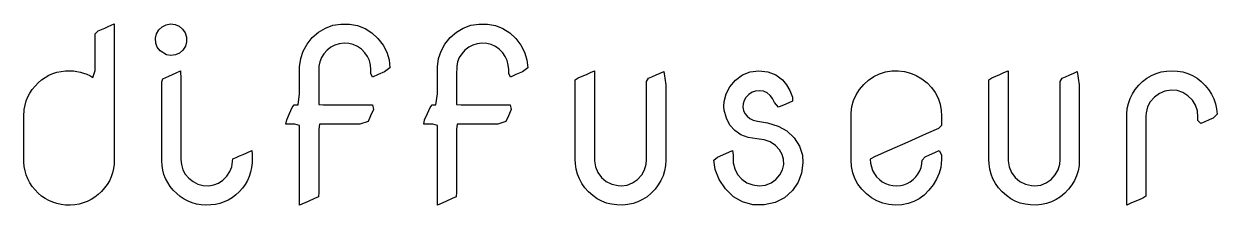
# Model space of a CAD drawing. Header units: metres. Extents: x -544 to 104, y 0 to 186.
# Drawn here: x -380.01 to -370.89, y 70.38 to 71.76 of the extents above; entities that cross this region are included whole.
import ezdxf

# ---------------------------------------------------------------- set-up
doc = ezdxf.new("R2010")
doc.units = ezdxf.units.M

msp = doc.modelspace()

# ---------------------------------------------------------------- linework, layer by layer
at = {"layer": 'COMPONENT1'}
for p, q in [((-379.4394, 71.7113), (-379.4158, 71.7216)), ((-379.4158, 71.7216), (-379.3891, 71.7333)), ((-379.3891, 71.7333), (-379.3626, 71.7449)), ((-379.3626, 71.7449), (-379.3171, 71.7648)), ((-379.3171, 71.7648), (-379.3171, 71.7211)), ((-379.3171, 71.7211), (-379.3171, 71.6057)), ((-378.9773, 71.7185), (-378.9517, 71.7431)), ((-378.9517, 71.7431), (-378.9217, 71.7587)), ((-378.9217, 71.7587), (-378.8877, 71.7647)), ((-378.8877, 71.7647), (-378.8527, 71.7611)), ((-378.8527, 71.7611), (-378.8217, 71.7479)), ((-378.8217, 71.7479), (-378.7948, 71.7253)), ((-378.7948, 71.7253), (-378.7754, 71.6965)), ((-377.7568, 71.702), (-377.7042, 71.7333)), ((-377.7042, 71.7333), (-377.6471, 71.7538)), ((-377.6471, 71.7538), (-377.5856, 71.7638)), ((-377.5856, 71.7638), (-377.5204, 71.7631)), ((-377.5204, 71.7631), (-377.4587, 71.7518)), ((-377.4587, 71.7518), (-377.4019, 71.7298)), ((-377.4019, 71.7298), (-377.35, 71.6972)), ((-376.7039, 71.702), (-376.6513, 71.7333)), ((-376.6513, 71.7333), (-376.5942, 71.7538)), ((-376.5942, 71.7538), (-376.5327, 71.7638)), ((-376.5327, 71.7638), (-376.4675, 71.7631)), ((-376.4675, 71.7631), (-376.4058, 71.7518)), ((-376.4058, 71.7518), (-376.349, 71.7298)), ((-376.349, 71.7298), (-376.2972, 71.6972)), ((-379.4637, 71.6882), (-379.4394, 71.7113)), ((-379.4637, 71.6506), (-379.4637, 71.6882)), ((-379.4637, 71.5958), (-379.4637, 71.6506)), ((-379.0018, 71.6548), (-378.9942, 71.6887)), ((-378.9998, 71.6188), (-379.0018, 71.6548)), ((-378.9942, 71.6887), (-378.9773, 71.7185)), ((-378.7754, 71.6965), (-378.7655, 71.6637)), ((-378.7655, 71.6637), (-378.7651, 71.6275)), ((-377.845, 71.6112), (-377.8049, 71.6601)), ((-377.8049, 71.6601), (-377.7568, 71.702)), ((-377.35, 71.6972), (-377.303, 71.6537)), ((-377.303, 71.6537), (-377.264, 71.603)), ((-376.7922, 71.6112), (-376.7521, 71.6601)), ((-376.7521, 71.6601), (-376.7039, 71.702)), ((-376.2972, 71.6972), (-376.2502, 71.6537)), ((-376.2502, 71.6537), (-376.2112, 71.603)), ((-379.4637, 71.5318), (-379.4637, 71.5958)), ((-379.3171, 71.6057), (-379.3171, 71.4422)), ((-378.9883, 71.5865), (-378.9998, 71.6188)), ((-378.9674, 71.5584), (-378.9883, 71.5865)), ((-378.919, 71.5285), (-378.9674, 71.5584)), ((-378.8193, 71.5416), (-378.8499, 71.5277)), ((-378.7928, 71.565), (-378.8193, 71.5416)), ((-378.7742, 71.5942), (-378.7928, 71.565)), ((-378.7651, 71.6275), (-378.7742, 71.5942)), ((-377.8932, 71.5), (-377.8744, 71.5578)), ((-377.8744, 71.5578), (-377.845, 71.6112)), ((-377.6916, 71.5645), (-377.7164, 71.5373)), ((-377.6629, 71.5871), (-377.6916, 71.5645)), ((-377.6318, 71.6035), (-377.6629, 71.5871)), ((-377.5983, 71.6137), (-377.6318, 71.6035)), ((-377.5624, 71.6176), (-377.5983, 71.6137)), ((-377.5257, 71.6153), (-377.5624, 71.6176)), ((-377.4914, 71.6068), (-377.5257, 71.6153)), ((-377.4594, 71.592), (-377.4914, 71.6068)), ((-377.4298, 71.571), (-377.4594, 71.592)), ((-377.4036, 71.5449), (-377.4298, 71.571)), ((-377.3834, 71.5161), (-377.4036, 71.5449)), ((-377.264, 71.603), (-377.2357, 71.5487)), ((-377.2357, 71.5487), (-377.2181, 71.4907)), ((-376.8404, 71.5), (-376.8216, 71.5578)), ((-376.8216, 71.5578), (-376.7922, 71.6112)), ((-376.6387, 71.5645), (-376.6635, 71.5373)), ((-376.61, 71.5871), (-376.6387, 71.5645)), ((-376.5789, 71.6035), (-376.61, 71.5871)), ((-376.5454, 71.6137), (-376.5789, 71.6035)), ((-376.5094, 71.6176), (-376.5454, 71.6137)), ((-376.4728, 71.6153), (-376.5094, 71.6176)), ((-376.4385, 71.6068), (-376.4728, 71.6153)), ((-376.4066, 71.592), (-376.4385, 71.6068)), ((-376.3769, 71.571), (-376.4066, 71.592)), ((-376.3508, 71.5449), (-376.3769, 71.571)), ((-376.3306, 71.5161), (-376.3508, 71.5449)), ((-376.2112, 71.603), (-376.1829, 71.5487)), ((-376.1829, 71.5487), (-376.1653, 71.4907)), ((-379.4637, 71.4666), (-379.4637, 71.5318)), ((-379.4637, 71.4085), (-379.4637, 71.4666)), ((-378.8847, 71.5233), (-378.919, 71.5285)), ((-378.8499, 71.5277), (-378.8847, 71.5233)), ((-377.9013, 71.4376), (-377.8932, 71.5)), ((-377.7478, 71.4757), (-377.7543, 71.4412)), ((-377.7351, 71.5078), (-377.7478, 71.4757)), ((-377.7164, 71.5373), (-377.7351, 71.5078)), ((-377.3691, 71.4842), (-377.3834, 71.5161)), ((-377.3605, 71.4492), (-377.3691, 71.4842)), ((-377.3579, 71.4176), (-377.3605, 71.4492)), ((-377.2181, 71.4907), (-377.2114, 71.4289)), ((-376.8485, 71.4376), (-376.8404, 71.5)), ((-376.6948, 71.4757), (-376.7013, 71.4412)), ((-376.6822, 71.5078), (-376.6948, 71.4757)), ((-376.6635, 71.5373), (-376.6822, 71.5078)), ((-376.3162, 71.4842), (-376.3306, 71.5161)), ((-376.3077, 71.4492), (-376.3162, 71.4842)), ((-376.305, 71.4176), (-376.3077, 71.4492)), ((-376.1653, 71.4907), (-376.1585, 71.4289)), ((-379.8716, 71.3373), (-379.8443, 71.3565)), ((-379.8443, 71.3565), (-379.8157, 71.3725)), ((-379.8157, 71.3725), (-379.7858, 71.3855)), ((-379.7858, 71.3855), (-379.7547, 71.3954)), ((-379.7547, 71.3954), (-379.7222, 71.4023)), ((-379.7222, 71.4023), (-379.6885, 71.406)), ((-379.6885, 71.406), (-379.6556, 71.4068)), ((-379.6556, 71.4068), (-379.6283, 71.4053)), ((-379.6283, 71.4053), (-379.6019, 71.4019)), ((-379.6019, 71.4019), (-379.5762, 71.3967)), ((-379.5762, 71.3967), (-379.5514, 71.3895)), ((-379.5514, 71.3895), (-379.5273, 71.3805)), ((-379.5273, 71.3805), (-379.504, 71.3696)), ((-379.504, 71.3696), (-379.4815, 71.3567)), ((-379.4815, 71.3567), (-379.4637, 71.4085)), ((-379.3171, 71.4422), (-379.3171, 71.254)), ((-378.9456, 71.3466), (-378.9008, 71.3662)), ((-378.9008, 71.3662), (-378.8725, 71.3786)), ((-378.8725, 71.3786), (-378.8454, 71.3905)), ((-378.8454, 71.3905), (-378.8101, 71.4059)), ((-378.8101, 71.4059), (-378.8081, 71.3427)), ((-377.9017, 71.3996), (-377.9013, 71.4376)), ((-377.9017, 71.3243), (-377.9017, 71.3996)), ((-377.7543, 71.4412), (-377.7553, 71.3755)), ((-377.7553, 71.3755), (-377.7553, 71.2906)), ((-377.3579, 71.3855), (-377.3579, 71.4176)), ((-377.344, 71.3591), (-377.3579, 71.3855)), ((-377.302, 71.3775), (-377.344, 71.3591)), ((-377.2526, 71.3991), (-377.302, 71.3775)), ((-377.2114, 71.4289), (-377.2526, 71.3991)), ((-376.8488, 71.3996), (-376.8485, 71.4376)), ((-376.8488, 71.3243), (-376.8488, 71.3996)), ((-376.7013, 71.4412), (-376.7023, 71.3755)), ((-376.7023, 71.3755), (-376.7023, 71.2906)), ((-376.305, 71.3855), (-376.305, 71.4176)), ((-376.2912, 71.3591), (-376.305, 71.3855)), ((-376.2492, 71.3775), (-376.2912, 71.3591)), ((-376.1997, 71.3991), (-376.2492, 71.3775)), ((-376.1585, 71.4289), (-376.1997, 71.3991)), ((-375.773, 71.3528), (-375.7443, 71.3653)), ((-375.7443, 71.3653), (-375.7117, 71.3796)), ((-375.7117, 71.3796), (-375.6811, 71.393)), ((-375.6811, 71.393), (-375.6494, 71.4068)), ((-375.6494, 71.4068), (-375.6494, 71.3656)), ((-375.6494, 71.3656), (-375.6494, 71.2603)), ((-375.2368, 71.3494), (-375.2108, 71.3608)), ((-375.2108, 71.3608), (-375.1788, 71.3748)), ((-375.1788, 71.3748), (-375.1469, 71.3888)), ((-375.1469, 71.3888), (-375.1209, 71.4002)), ((-375.1209, 71.4002), (-375.1056, 71.3004)), ((-374.5725, 71.335), (-374.5197, 71.3747)), ((-374.5197, 71.3747), (-374.4604, 71.3986)), ((-374.4604, 71.3986), (-374.3947, 71.4068)), ((-374.3947, 71.4068), (-374.3258, 71.3996)), ((-374.3258, 71.3996), (-374.2657, 71.3767)), ((-374.2657, 71.3767), (-374.2146, 71.3381)), ((-373.5561, 71.3359), (-373.5161, 71.3631)), ((-373.5161, 71.3631), (-373.4733, 71.3837)), ((-373.4733, 71.3837), (-373.4278, 71.3978)), ((-373.4278, 71.3978), (-373.3796, 71.4054)), ((-373.3796, 71.4054), (-373.3295, 71.4065)), ((-373.3295, 71.4065), (-373.2817, 71.4011)), ((-373.2817, 71.4011), (-373.2359, 71.3891)), ((-373.2359, 71.3891), (-373.192, 71.3707)), ((-373.192, 71.3707), (-373.1501, 71.3457)), ((-372.6143, 71.3528), (-372.5857, 71.3653)), ((-372.5857, 71.3653), (-372.5531, 71.3796)), ((-372.5531, 71.3796), (-372.5224, 71.393)), ((-372.5224, 71.393), (-372.4908, 71.4068)), ((-372.4908, 71.4068), (-372.4908, 71.3656)), ((-372.4908, 71.3656), (-372.4908, 71.2603)), ((-372.0782, 71.3494), (-372.0522, 71.3608)), ((-372.0522, 71.3608), (-372.0202, 71.3748)), ((-372.0202, 71.3748), (-371.9882, 71.3888)), ((-371.9882, 71.3888), (-371.9622, 71.4002)), ((-371.9622, 71.4002), (-371.947, 71.3004)), ((-371.4308, 71.3503), (-371.3964, 71.3707)), ((-371.3964, 71.3707), (-371.3602, 71.3865)), ((-371.3602, 71.3865), (-371.3221, 71.3978)), ((-371.3221, 71.3978), (-371.2821, 71.4046)), ((-371.2821, 71.4046), (-371.2402, 71.4068)), ((-371.2402, 71.4068), (-371.1976, 71.4046)), ((-371.1976, 71.4046), (-371.157, 71.3978)), ((-371.157, 71.3978), (-371.1186, 71.3865)), ((-371.1186, 71.3865), (-371.0823, 71.3707)), ((-371.0823, 71.3707), (-371.0481, 71.3503)), ((-379.9434, 71.2637), (-379.9219, 71.2901)), ((-379.9219, 71.2901), (-379.8976, 71.3151)), ((-379.8976, 71.3151), (-379.8716, 71.3373)), ((-378.9545, 71.322), (-378.9456, 71.3466)), ((-378.9545, 71.2532), (-378.9545, 71.322)), ((-378.8081, 71.3427), (-378.8081, 71.2429)), ((-377.9017, 71.2317), (-377.9017, 71.3243)), ((-377.7553, 71.2906), (-377.7553, 71.2022)), ((-376.8488, 71.2317), (-376.8488, 71.3243)), ((-376.7023, 71.2906), (-376.7023, 71.2022)), ((-375.7959, 71.3383), (-375.773, 71.3528)), ((-375.7959, 71.2786), (-375.7959, 71.3383)), ((-375.7959, 71.1689), (-375.7959, 71.2786)), ((-375.252, 71.3256), (-375.2368, 71.3494)), ((-375.252, 71.2468), (-375.252, 71.3256)), ((-375.1056, 71.3004), (-375.1056, 71.1671)), ((-374.6447, 71.2313), (-374.6155, 71.2852)), ((-374.6155, 71.2852), (-374.5725, 71.335)), ((-374.2146, 71.3381), (-374.1821, 71.2984)), ((-374.1821, 71.2984), (-374.1576, 71.2558)), ((-373.6515, 71.2235), (-373.6257, 71.2642)), ((-373.6257, 71.2642), (-373.5934, 71.3022)), ((-373.5934, 71.3022), (-373.5561, 71.3359)), ((-373.1501, 71.3457), (-373.1101, 71.3141)), ((-373.1101, 71.3141), (-373.075, 71.2786)), ((-373.075, 71.2786), (-373.0468, 71.2399)), ((-372.6372, 71.3383), (-372.6143, 71.3528)), ((-372.6372, 71.2786), (-372.6372, 71.3383)), ((-372.6372, 71.1689), (-372.6372, 71.2786)), ((-372.0934, 71.3256), (-372.0782, 71.3494)), ((-372.0934, 71.2468), (-372.0934, 71.3256)), ((-371.947, 71.3004), (-371.947, 71.1671)), ((-371.5419, 71.2305), (-371.52, 71.2642)), ((-371.52, 71.2642), (-371.4936, 71.2961)), ((-371.4936, 71.2961), (-371.4632, 71.3254)), ((-371.4632, 71.3254), (-371.4308, 71.3503)), ((-371.0481, 71.3503), (-371.016, 71.3254)), ((-371.016, 71.3254), (-370.9859, 71.2957)), ((-370.9859, 71.2957), (-370.9592, 71.2631)), ((-379.9982, 71.1454), (-379.9891, 71.1769)), ((-379.9891, 71.1769), (-379.9769, 71.2071)), ((-379.9769, 71.2071), (-379.9617, 71.2361)), ((-379.9617, 71.2361), (-379.9434, 71.2637)), ((-379.3171, 71.254), (-379.3171, 71.0648)), ((-378.9545, 71.1518), (-378.9545, 71.2532)), ((-378.8081, 71.2429), (-378.8081, 71.1184)), ((-377.9132, 71.1471), (-377.9017, 71.2317)), ((-377.7553, 71.2022), (-377.7553, 71.1499)), ((-376.8603, 71.1471), (-376.8488, 71.2317)), ((-376.7023, 71.2022), (-376.7023, 71.1499)), ((-375.6494, 71.2603), (-375.6494, 71.1184)), ((-375.252, 71.1265), (-375.252, 71.2468)), ((-374.6619, 71.1345), (-374.6601, 71.1733)), ((-374.6601, 71.1733), (-374.6447, 71.2313)), ((-374.5073, 71.1804), (-374.5147, 71.1552)), ((-374.4932, 71.2039), (-374.5073, 71.1804)), ((-374.472, 71.2259), (-374.4932, 71.2039)), ((-374.4466, 71.2427), (-374.472, 71.2259)), ((-374.4187, 71.2524), (-374.4466, 71.2427)), ((-374.3881, 71.2548), (-374.4187, 71.2524)), ((-374.3576, 71.2501), (-374.3881, 71.2548)), ((-374.3308, 71.2381), (-374.3576, 71.2501)), ((-374.3077, 71.2188), (-374.3308, 71.2381)), ((-374.2901, 71.1946), (-374.3077, 71.2188)), ((-374.2757, 71.1656), (-374.2901, 71.1946)), ((-374.1379, 71.1758), (-374.1891, 71.1531)), ((-374.1576, 71.2558), (-374.1372, 71.2063)), ((-374.1372, 71.2063), (-374.1379, 71.1758)), ((-373.6834, 71.134), (-373.6707, 71.1801)), ((-373.6707, 71.1801), (-373.6515, 71.2235)), ((-373.0468, 71.2399), (-373.0252, 71.1978)), ((-373.0252, 71.1978), (-373.0102, 71.1522)), ((-372.4908, 71.2603), (-372.4908, 71.1184)), ((-372.0934, 71.1265), (-372.0934, 71.2468)), ((-371.5721, 71.1574), (-371.5592, 71.1949)), ((-371.5592, 71.1949), (-371.5419, 71.2305)), ((-371.3735, 71.2065), (-371.405, 71.1707)), ((-371.3353, 71.2342), (-371.3735, 71.2065)), ((-371.2927, 71.2516), (-371.3353, 71.2342)), ((-371.2457, 71.2585), (-371.2927, 71.2516)), ((-371.199, 71.2551), (-371.2457, 71.2585)), ((-371.1562, 71.2412), (-371.199, 71.2551)), ((-371.1172, 71.2169), (-371.1562, 71.2412)), ((-371.0834, 71.1834), (-371.1172, 71.2169)), ((-371.0592, 71.1447), (-371.0834, 71.1834)), ((-370.9592, 71.2631), (-370.9371, 71.2289)), ((-370.9371, 71.2289), (-370.9195, 71.1931)), ((-370.9195, 71.1931), (-370.9066, 71.1558)), ((-380.0075, 71.0583), (-380.0042, 71.1126)), ((-380.0042, 71.1126), (-379.9982, 71.1454)), ((-378.9545, 71.0342), (-378.9545, 71.1518)), ((-378.8081, 71.1184), (-378.8081, 70.987)), ((-377.9784, 71.0803), (-377.9585, 71.1258)), ((-377.9585, 71.1258), (-377.9433, 71.1471)), ((-377.9433, 71.1471), (-377.9132, 71.1471)), ((-377.7553, 71.1499), (-377.722, 71.1471)), ((-377.722, 71.1471), (-377.6031, 71.1471)), ((-377.6031, 71.1471), (-377.4568, 71.1471)), ((-377.4568, 71.1471), (-377.3461, 71.1471)), ((-377.3385, 71.1116), (-377.3599, 71.0627)), ((-377.3461, 71.1471), (-377.3385, 71.1116)), ((-376.9255, 71.0803), (-376.9057, 71.1258)), ((-376.9057, 71.1258), (-376.8905, 71.1471)), ((-376.8905, 71.1471), (-376.8603, 71.1471)), ((-376.7023, 71.1499), (-376.669, 71.1471)), ((-376.669, 71.1471), (-376.5502, 71.1471)), ((-376.5502, 71.1471), (-376.4039, 71.1471)), ((-376.4039, 71.1471), (-376.2933, 71.1471)), ((-376.2857, 71.1116), (-376.3071, 71.0627)), ((-376.2933, 71.1471), (-376.2857, 71.1116)), ((-375.7959, 71.0342), (-375.7959, 71.1689)), ((-375.6494, 71.1184), (-375.6494, 70.9673)), ((-375.252, 70.9897), (-375.252, 71.1265)), ((-375.1056, 71.1671), (-375.1056, 71.0154)), ((-374.6581, 71.1067), (-374.6619, 71.1345)), ((-374.6416, 71.0446), (-374.6581, 71.1067)), ((-374.5147, 71.1552), (-374.5159, 71.1296)), ((-374.5159, 71.1296), (-374.5117, 71.1039)), ((-374.5117, 71.1039), (-374.5012, 71.0806)), ((-374.245, 71.1285), (-374.2757, 71.1656)), ((-374.1891, 71.1531), (-374.245, 71.1285)), ((-373.6902, 71.0532), (-373.6896, 71.0852)), ((-373.6896, 71.0852), (-373.6834, 71.134)), ((-373.0102, 71.1522), (-373.0018, 71.1032)), ((-373.0018, 71.1032), (-372.9998, 71.0623)), ((-372.6372, 71.0342), (-372.6372, 71.1689)), ((-372.4908, 71.1184), (-372.4908, 70.9673)), ((-372.0934, 70.9897), (-372.0934, 71.1265)), ((-371.947, 71.1671), (-371.947, 71.0154)), ((-371.5841, 71.0768), (-371.5804, 71.1181)), ((-371.5804, 71.1181), (-371.5721, 71.1574)), ((-371.4366, 71.0863), (-371.438, 71.0609)), ((-371.4261, 71.1306), (-371.4366, 71.0863)), ((-371.405, 71.1707), (-371.4261, 71.1306)), ((-371.0449, 71.1007), (-371.0592, 71.1447)), ((-371.0406, 71.0531), (-371.0449, 71.1007)), ((-370.9066, 71.1558), (-370.8982, 71.1169)), ((-370.8982, 71.1169), (-370.8944, 71.0765)), ((-380.0075, 71.0305), (-380.0075, 71.0583)), ((-380.0075, 70.9836), (-380.0075, 71.0305)), ((-379.3171, 71.0648), (-379.3171, 70.898)), ((-378.9545, 70.9166), (-378.9545, 71.0342)), ((-378.0056, 71.0003), (-377.9994, 71.032)), ((-377.9756, 71.0003), (-378.0056, 71.0003)), ((-377.9994, 71.032), (-377.9784, 71.0803)), ((-377.9378, 71.0003), (-377.9756, 71.0003)), ((-377.9017, 70.9891), (-377.9378, 71.0003)), ((-377.7501, 71.0003), (-377.7553, 70.9623)), ((-377.6757, 71.0003), (-377.7501, 71.0003)), ((-377.5547, 71.0003), (-377.6757, 71.0003)), ((-377.4406, 71.0003), (-377.5547, 71.0003)), ((-377.3792, 71.0185), (-377.4406, 71.0003)), ((-377.3599, 71.0627), (-377.3792, 71.0185)), ((-376.9528, 71.0003), (-376.9466, 71.032)), ((-376.9228, 71.0003), (-376.9528, 71.0003)), ((-376.9466, 71.032), (-376.9255, 71.0803)), ((-376.8849, 71.0003), (-376.9228, 71.0003)), ((-376.8488, 70.9891), (-376.8849, 71.0003)), ((-376.6971, 71.0003), (-376.7023, 70.9623)), ((-376.6228, 71.0003), (-376.6971, 71.0003)), ((-376.5018, 71.0003), (-376.6228, 71.0003)), ((-376.3877, 71.0003), (-376.5018, 71.0003)), ((-376.3264, 71.0185), (-376.3877, 71.0003)), ((-376.3071, 71.0627), (-376.3264, 71.0185)), ((-375.7959, 70.8996), (-375.7959, 71.0342)), ((-375.1056, 71.0154), (-375.1056, 70.8729)), ((-374.615, 70.9926), (-374.6416, 71.0446)), ((-374.5783, 70.9506), (-374.615, 70.9926)), ((-374.5012, 71.0806), (-374.4844, 71.0595)), ((-374.4844, 71.0595), (-374.4633, 71.0426)), ((-374.4633, 71.0426), (-374.4369, 71.0305)), ((-374.4369, 71.0305), (-374.4053, 71.023)), ((-374.4053, 71.023), (-374.3286, 71.0105)), ((-374.3286, 71.0105), (-374.2471, 70.9848)), ((-373.6902, 70.9982), (-373.6902, 71.0532)), ((-373.6902, 70.9144), (-373.6902, 70.9982)), ((-372.9998, 71.0623), (-372.9998, 71.0323)), ((-372.9998, 71.0323), (-372.9998, 70.989)), ((-372.6372, 70.8996), (-372.6372, 71.0342)), ((-371.947, 71.0154), (-371.947, 70.8729)), ((-371.5844, 71.0436), (-371.5841, 71.0768)), ((-371.5844, 70.9562), (-371.5844, 71.0436)), ((-371.438, 71.0609), (-371.438, 70.996)), ((-371.438, 70.996), (-371.438, 70.8868)), ((-371.0406, 71.0274), (-371.0406, 71.0531)), ((-371.0177, 71.0048), (-371.0406, 71.0274)), ((-370.989, 71.0174), (-371.0177, 71.0048)), ((-370.9564, 71.0316), (-370.989, 71.0174)), ((-370.9258, 71.045), (-370.9564, 71.0316)), ((-370.8944, 71.0765), (-370.9258, 71.045)), ((-380.0075, 70.9253), (-380.0075, 70.9836)), ((-380.0075, 70.8631), (-380.0075, 70.9253)), ((-378.9545, 70.8153), (-378.9545, 70.9166)), ((-378.8081, 70.987), (-378.8081, 70.8665)), ((-377.9017, 70.8588), (-377.9017, 70.9891)), ((-377.7553, 70.9623), (-377.7553, 70.813)), ((-376.8488, 70.8588), (-376.8488, 70.9891)), ((-376.7023, 70.9623), (-376.7023, 70.813)), ((-375.6494, 70.9673), (-375.6494, 70.8345)), ((-375.252, 70.8612), (-375.252, 70.9897)), ((-374.5313, 70.9185), (-374.5783, 70.9506)), ((-374.4752, 70.8974), (-374.5313, 70.9185)), ((-374.2471, 70.9848), (-374.1798, 70.9474)), ((-374.1798, 70.9474), (-374.1248, 70.8958)), ((-373.6902, 70.8253), (-373.6902, 70.9144)), ((-373.1173, 70.9244), (-373.2554, 70.863)), ((-373.0214, 70.9669), (-373.1173, 70.9244)), ((-372.9998, 70.989), (-373.0214, 70.9669)), ((-372.4908, 70.9673), (-372.4908, 70.8345)), ((-372.0934, 70.8612), (-372.0934, 70.9897)), ((-371.5844, 70.8229), (-371.5844, 70.9562)), ((-380.0075, 70.8048), (-380.0075, 70.8631)), ((-379.3171, 70.898), (-379.3171, 70.7773)), ((-378.9545, 70.7465), (-378.9545, 70.8153)), ((-378.8081, 70.8665), (-378.8081, 70.775)), ((-377.9017, 70.6539), (-377.9017, 70.8588)), ((-377.7553, 70.813), (-377.7553, 70.6251)), ((-376.8488, 70.6539), (-376.8488, 70.8588)), ((-376.7023, 70.813), (-376.7023, 70.6251)), ((-375.7959, 70.7899), (-375.7959, 70.8996)), ((-375.6494, 70.8345), (-375.6494, 70.7475)), ((-375.252, 70.7658), (-375.252, 70.8612)), ((-375.1056, 70.8729), (-375.1056, 70.7671)), ((-374.4101, 70.8874), (-374.4752, 70.8974)), ((-374.3546, 70.8804), (-374.4101, 70.8874)), ((-374.3076, 70.8639), (-374.3546, 70.8804)), ((-374.2681, 70.8378), (-374.3076, 70.8639)), ((-374.2369, 70.804), (-374.2681, 70.8378)), ((-374.1248, 70.8958), (-374.0845, 70.8327)), ((-374.0845, 70.8327), (-374.0622, 70.7621)), ((-373.6902, 70.7546), (-373.6902, 70.8253)), ((-373.2554, 70.863), (-373.3978, 70.7998)), ((-372.6372, 70.7899), (-372.6372, 70.8996)), ((-372.4908, 70.8345), (-372.4908, 70.7475)), ((-372.0934, 70.7658), (-372.0934, 70.8612)), ((-371.947, 70.8729), (-371.947, 70.7671)), ((-371.5844, 70.6712), (-371.5844, 70.8229)), ((-371.438, 70.8868), (-371.438, 70.7528)), ((-380.0075, 70.7579), (-380.0075, 70.8048)), ((-380.0072, 70.7098), (-380.0075, 70.7579)), ((-379.3171, 70.7261), (-379.3184, 70.6942)), ((-379.3171, 70.7773), (-379.3171, 70.7261)), ((-378.9544, 70.72), (-378.9545, 70.7465)), ((-378.9522, 70.6839), (-378.9544, 70.72)), ((-378.8081, 70.775), (-378.8081, 70.7303)), ((-378.8081, 70.7303), (-378.8043, 70.6908)), ((-378.4195, 70.675), (-378.4107, 70.735)), ((-378.4107, 70.735), (-378.3861, 70.7458)), ((-378.3861, 70.7458), (-378.3612, 70.7567)), ((-378.3612, 70.7567), (-378.3331, 70.769)), ((-378.3331, 70.769), (-378.3055, 70.7811)), ((-378.3055, 70.7811), (-378.2676, 70.7977)), ((-378.2676, 70.7977), (-378.2643, 70.7701)), ((-378.2643, 70.7425), (-378.2649, 70.7032)), ((-378.2643, 70.7701), (-378.2643, 70.7425)), ((-375.7959, 70.7302), (-375.7959, 70.7899)), ((-375.7948, 70.6976), (-375.7959, 70.7302)), ((-375.6494, 70.7475), (-375.6491, 70.72)), ((-375.6491, 70.72), (-375.6414, 70.6725)), ((-375.2544, 70.6944), (-375.252, 70.7261)), ((-375.252, 70.7261), (-375.252, 70.7658)), ((-375.1056, 70.7257), (-375.1079, 70.6839)), ((-375.1056, 70.7671), (-375.1056, 70.7257)), ((-374.7375, 70.7258), (-374.7104, 70.7473)), ((-374.727, 70.6541), (-374.7375, 70.7258)), ((-374.7104, 70.7473), (-374.6456, 70.7756)), ((-374.6456, 70.7756), (-374.5961, 70.7973)), ((-374.5961, 70.7973), (-374.5915, 70.7617)), ((-374.5915, 70.7617), (-374.5912, 70.7339)), ((-374.5912, 70.7339), (-374.5897, 70.7052)), ((-374.216, 70.7685), (-374.2369, 70.804)), ((-374.2052, 70.7318), (-374.216, 70.7685)), ((-374.2047, 70.692), (-374.2052, 70.7318)), ((-374.0622, 70.7621), (-374.0573, 70.7047)), ((-373.6902, 70.7257), (-373.6902, 70.7546)), ((-373.6869, 70.6757), (-373.6902, 70.7257)), ((-373.5063, 70.7516), (-373.5436, 70.7316)), ((-373.5436, 70.7316), (-373.5413, 70.7013)), ((-373.3978, 70.7998), (-373.5063, 70.7516)), ((-373.1493, 70.6956), (-373.1465, 70.7251)), ((-373.1465, 70.7251), (-373.1251, 70.7507)), ((-373.1251, 70.7507), (-373.0905, 70.766)), ((-373.0905, 70.766), (-373.0514, 70.7834)), ((-373.0514, 70.7834), (-373.018, 70.7983)), ((-373.018, 70.7983), (-372.9998, 70.766)), ((-372.9998, 70.73), (-373.0051, 70.6699)), ((-372.9998, 70.766), (-372.9998, 70.73)), ((-372.6372, 70.7302), (-372.6372, 70.7899)), ((-372.6362, 70.6976), (-372.6372, 70.7302)), ((-372.4908, 70.7475), (-372.4905, 70.72)), ((-372.4905, 70.72), (-372.4828, 70.6725)), ((-372.0957, 70.6944), (-372.0934, 70.7261)), ((-372.0934, 70.7261), (-372.0934, 70.7658)), ((-371.947, 70.7257), (-371.9493, 70.6839)), ((-371.947, 70.7671), (-371.947, 70.7257)), ((-371.438, 70.7528), (-371.438, 70.6187)), ((-380.0042, 70.6758), (-380.0072, 70.7098)), ((-379.9982, 70.643), (-380.0042, 70.6758)), ((-379.9891, 70.6115), (-379.9982, 70.643)), ((-379.3302, 70.6285), (-379.3408, 70.5976)), ((-379.3228, 70.6607), (-379.3302, 70.6285)), ((-379.3184, 70.6942), (-379.3228, 70.6607)), ((-378.9465, 70.6491), (-378.9522, 70.6839)), ((-378.9374, 70.6158), (-378.9465, 70.6491)), ((-378.8043, 70.6908), (-378.7931, 70.6521)), ((-378.7931, 70.6521), (-378.7744, 70.6173)), ((-378.4585, 70.6035), (-378.4351, 70.638)), ((-378.4351, 70.638), (-378.4195, 70.675)), ((-378.2759, 70.6335), (-378.2865, 70.6008)), ((-378.2687, 70.6677), (-378.2759, 70.6335)), ((-378.2649, 70.7032), (-378.2687, 70.6677)), ((-377.9017, 70.4647), (-377.9017, 70.6539)), ((-376.8488, 70.4647), (-376.8488, 70.6539)), ((-375.7895, 70.657), (-375.7948, 70.6976)), ((-375.7796, 70.6183), (-375.7895, 70.657)), ((-375.6414, 70.6725), (-375.6238, 70.6302)), ((-375.6238, 70.6302), (-375.5964, 70.5932)), ((-375.289, 70.6115), (-375.2665, 70.6508)), ((-375.2665, 70.6508), (-375.2544, 70.6944)), ((-375.1147, 70.6439), (-375.126, 70.6058)), ((-375.1079, 70.6839), (-375.1147, 70.6439)), ((-374.6974, 70.5768), (-374.727, 70.6541)), ((-374.5897, 70.7052), (-374.5789, 70.6578)), ((-374.5789, 70.6578), (-374.5574, 70.616)), ((-374.2344, 70.6128), (-374.2145, 70.6512)), ((-374.2145, 70.6512), (-374.2047, 70.692)), ((-374.0573, 70.7047), (-374.0674, 70.6261)), ((-373.6771, 70.6284), (-373.6869, 70.6757)), ((-373.6608, 70.5838), (-373.6771, 70.6284)), ((-373.5413, 70.7013), (-373.5353, 70.6728)), ((-373.5353, 70.6728), (-373.5256, 70.6462)), ((-373.5256, 70.6462), (-373.5121, 70.6215)), ((-373.1791, 70.6186), (-373.1656, 70.6423)), ((-373.1656, 70.6423), (-373.1557, 70.668)), ((-373.1557, 70.668), (-373.1493, 70.6956)), ((-373.0051, 70.6699), (-373.0174, 70.625)), ((-372.6309, 70.657), (-372.6362, 70.6976)), ((-372.621, 70.6183), (-372.6309, 70.657)), ((-372.4828, 70.6725), (-372.4653, 70.6302)), ((-372.4653, 70.6302), (-372.4378, 70.5932)), ((-372.1304, 70.6115), (-372.1079, 70.6508)), ((-372.1079, 70.6508), (-372.0957, 70.6944)), ((-371.9561, 70.6439), (-371.9674, 70.6058)), ((-371.9493, 70.6839), (-371.9561, 70.6439)), ((-371.5844, 70.5287), (-371.5844, 70.6712)), ((-379.9769, 70.5813), (-379.9891, 70.6115)), ((-379.9617, 70.5523), (-379.9769, 70.5813)), ((-379.9434, 70.5247), (-379.9617, 70.5523)), ((-379.3713, 70.5396), (-379.3912, 70.5125)), ((-379.3545, 70.568), (-379.3713, 70.5396)), ((-379.3408, 70.5976), (-379.3545, 70.568)), ((-378.9249, 70.5838), (-378.9374, 70.6158)), ((-378.9089, 70.5533), (-378.9249, 70.5838)), ((-378.8895, 70.5242), (-378.9089, 70.5533)), ((-378.7744, 70.6173), (-378.7483, 70.5864)), ((-378.7483, 70.5864), (-378.7157, 70.5606)), ((-378.7157, 70.5606), (-378.6792, 70.5425)), ((-378.6792, 70.5425), (-378.6386, 70.5323)), ((-378.5953, 70.5299), (-378.5571, 70.5357)), ((-378.5571, 70.5357), (-378.5215, 70.5501)), ((-378.5215, 70.5501), (-378.4885, 70.5727)), ((-378.4885, 70.5727), (-378.4585, 70.6035)), ((-378.3179, 70.5397), (-378.3387, 70.5112)), ((-378.3005, 70.5695), (-378.3179, 70.5397)), ((-378.2865, 70.6008), (-378.3005, 70.5695)), ((-377.7553, 70.6251), (-377.7553, 70.4793)), ((-376.7023, 70.6251), (-376.7023, 70.4793)), ((-375.7652, 70.5814), (-375.7796, 70.6183)), ((-375.7461, 70.5464), (-375.7652, 70.5814)), ((-375.7225, 70.5133), (-375.7461, 70.5464)), ((-375.5964, 70.5932), (-375.5597, 70.5623)), ((-375.5597, 70.5623), (-375.5175, 70.5414)), ((-375.5175, 70.5414), (-375.47, 70.531)), ((-375.3999, 70.5349), (-375.359, 70.5505)), ((-375.359, 70.5505), (-375.3215, 70.5766)), ((-375.3215, 70.5766), (-375.289, 70.6115)), ((-375.1622, 70.5352), (-375.1871, 70.5027)), ((-375.1419, 70.5695), (-375.1622, 70.5352)), ((-375.126, 70.6058), (-375.1419, 70.5695)), ((-374.6492, 70.5048), (-374.6974, 70.5768)), ((-374.5574, 70.616), (-374.5251, 70.5798)), ((-374.5251, 70.5798), (-374.4853, 70.552)), ((-374.4853, 70.552), (-374.4408, 70.5353)), ((-374.4408, 70.5353), (-374.3915, 70.5297)), ((-374.3437, 70.5351), (-374.3013, 70.551)), ((-374.3013, 70.551), (-374.2645, 70.5774)), ((-374.2645, 70.5774), (-374.2344, 70.6128)), ((-374.0941, 70.5576), (-374.1376, 70.4939)), ((-374.0674, 70.6261), (-374.0941, 70.5576)), ((-373.638, 70.5419), (-373.6608, 70.5838)), ((-373.6086, 70.5027), (-373.638, 70.5419)), ((-373.5121, 70.6215), (-373.4949, 70.5986)), ((-373.4949, 70.5986), (-373.4742, 70.5778)), ((-373.4742, 70.5778), (-373.4514, 70.5605)), ((-373.4514, 70.5605), (-373.4266, 70.5471)), ((-373.4266, 70.5471), (-373.3998, 70.5374)), ((-373.3998, 70.5374), (-373.3711, 70.5316)), ((-373.3133, 70.5316), (-373.2874, 70.5372)), ((-373.2874, 70.5372), (-373.2628, 70.5466)), ((-373.2628, 70.5466), (-373.2392, 70.5597)), ((-373.2392, 70.5597), (-373.2169, 70.5766)), ((-373.2169, 70.5766), (-373.1962, 70.5967)), ((-373.1962, 70.5967), (-373.1791, 70.6186)), ((-373.0633, 70.5373), (-373.0969, 70.4946)), ((-373.0368, 70.5808), (-373.0633, 70.5373)), ((-373.0174, 70.625), (-373.0368, 70.5808)), ((-372.6065, 70.5814), (-372.621, 70.6183)), ((-372.5875, 70.5464), (-372.6065, 70.5814)), ((-372.5638, 70.5133), (-372.5875, 70.5464)), ((-372.4378, 70.5932), (-372.4011, 70.5623)), ((-372.4011, 70.5623), (-372.3589, 70.5414)), ((-372.3589, 70.5414), (-372.3115, 70.531)), ((-372.2414, 70.5349), (-372.2004, 70.5505)), ((-372.2004, 70.5505), (-372.1629, 70.5766)), ((-372.1629, 70.5766), (-372.1304, 70.6115)), ((-372.0037, 70.5352), (-372.0286, 70.5027)), ((-371.9833, 70.5695), (-372.0037, 70.5352)), ((-371.9674, 70.6058), (-371.9833, 70.5695)), ((-371.438, 70.6187), (-371.438, 70.5095)), ((-379.9219, 70.4983), (-379.9434, 70.5247)), ((-379.8976, 70.4733), (-379.9219, 70.4983)), ((-379.8716, 70.4511), (-379.8976, 70.4733)), ((-379.8443, 70.4319), (-379.8716, 70.4511)), ((-379.4397, 70.4628), (-379.4664, 70.442)), ((-379.4142, 70.4867), (-379.4397, 70.4628)), ((-379.3912, 70.5125), (-379.4142, 70.4867)), ((-378.8666, 70.4965), (-378.8895, 70.5242)), ((-378.8405, 70.4704), (-378.8666, 70.4965)), ((-378.8128, 70.4475), (-378.8405, 70.4704)), ((-378.7836, 70.428), (-378.8128, 70.4475)), ((-378.6386, 70.5323), (-378.5953, 70.5299)), ((-378.3896, 70.4594), (-378.4179, 70.4381)), ((-378.3629, 70.4842), (-378.3896, 70.4594)), ((-378.3387, 70.5112), (-378.3629, 70.4842)), ((-377.9017, 70.3816), (-377.9017, 70.4647)), ((-377.7579, 70.4445), (-377.7887, 70.431)), ((-377.7553, 70.4793), (-377.7579, 70.4445)), ((-376.8488, 70.3816), (-376.8488, 70.4647)), ((-376.7049, 70.4445), (-376.7358, 70.431)), ((-376.7023, 70.4793), (-376.7049, 70.4445)), ((-375.6942, 70.4822), (-375.7225, 70.5133)), ((-375.6628, 70.4542), (-375.6942, 70.4822)), ((-375.6296, 70.4308), (-375.6628, 70.4542)), ((-375.47, 70.531), (-375.4443, 70.5297)), ((-375.4443, 70.5297), (-375.3999, 70.5349)), ((-375.2482, 70.4459), (-375.2819, 70.424)), ((-375.2164, 70.4723), (-375.2482, 70.4459)), ((-375.1871, 70.5027), (-375.2164, 70.4723)), ((-374.5886, 70.4449), (-374.6492, 70.5048)), ((-374.52, 70.4054), (-374.5886, 70.4449)), ((-374.3915, 70.5297), (-374.3437, 70.5351)), ((-374.1376, 70.4939), (-374.1982, 70.4381)), ((-373.573, 70.4667), (-373.6086, 70.5027)), ((-373.5342, 70.4366), (-373.573, 70.4667)), ((-373.3711, 70.5316), (-373.3404, 70.5297)), ((-373.3404, 70.5297), (-373.3133, 70.5316)), ((-373.1328, 70.4582), (-373.1702, 70.4301)), ((-373.0969, 70.4946), (-373.1328, 70.4582)), ((-372.5356, 70.4822), (-372.5638, 70.5133)), ((-372.5042, 70.4542), (-372.5356, 70.4822)), ((-372.4709, 70.4308), (-372.5042, 70.4542)), ((-372.3115, 70.531), (-372.2858, 70.5297)), ((-372.2858, 70.5297), (-372.2414, 70.5349)), ((-372.0897, 70.4459), (-372.1234, 70.424)), ((-372.0579, 70.4723), (-372.0897, 70.4459)), ((-372.0286, 70.5027), (-372.0579, 70.4723)), ((-371.5844, 70.4229), (-371.5844, 70.5287)), ((-371.438, 70.4501), (-371.4609, 70.4356)), ((-371.438, 70.5095), (-371.438, 70.4501)), ((-379.8157, 70.4159), (-379.8443, 70.4319)), ((-379.7858, 70.4029), (-379.8157, 70.4159)), ((-379.7547, 70.393), (-379.7858, 70.4029)), ((-379.7222, 70.3861), (-379.7547, 70.393)), ((-379.6885, 70.3824), (-379.7222, 70.3861)), ((-379.6536, 70.3817), (-379.6885, 70.3824)), ((-379.6192, 70.3841), (-379.6536, 70.3817)), ((-379.5861, 70.3895), (-379.6192, 70.3841)), ((-379.5543, 70.398), (-379.5861, 70.3895)), ((-379.5238, 70.4096), (-379.5543, 70.398)), ((-379.4945, 70.4242), (-379.5238, 70.4096)), ((-379.4664, 70.442), (-379.4945, 70.4242)), ((-378.7531, 70.412), (-378.7836, 70.428)), ((-378.7212, 70.3993), (-378.7531, 70.412)), ((-378.6878, 70.39), (-378.7212, 70.3993)), ((-378.6531, 70.3841), (-378.6878, 70.39)), ((-378.617, 70.3817), (-378.6531, 70.3841)), ((-378.5803, 70.3826), (-378.617, 70.3817)), ((-378.5449, 70.3869), (-378.5803, 70.3826)), ((-378.511, 70.3946), (-378.5449, 70.3869)), ((-378.4786, 70.4057), (-378.511, 70.3946)), ((-378.4475, 70.4202), (-378.4786, 70.4057)), ((-378.4179, 70.4381), (-378.4475, 70.4202)), ((-377.8372, 70.4098), (-377.9017, 70.3816)), ((-377.7887, 70.431), (-377.8372, 70.4098)), ((-376.7843, 70.4098), (-376.8488, 70.3816)), ((-376.7358, 70.431), (-376.7843, 70.4098)), ((-375.5945, 70.412), (-375.6296, 70.4308)), ((-375.5575, 70.3976), (-375.5945, 70.412)), ((-375.5186, 70.3878), (-375.5575, 70.3976)), ((-375.478, 70.3826), (-375.5186, 70.3878)), ((-375.4356, 70.3818), (-375.478, 70.3826)), ((-375.3944, 70.3856), (-375.4356, 70.3818)), ((-375.355, 70.3939), (-375.3944, 70.3856)), ((-375.3175, 70.4067), (-375.355, 70.3939)), ((-375.2819, 70.424), (-375.3175, 70.4067)), ((-374.4415, 70.3848), (-374.52, 70.4054)), ((-374.3534, 70.3833), (-374.4415, 70.3848)), ((-374.2703, 70.401), (-374.3534, 70.3833)), ((-374.1982, 70.4381), (-374.2703, 70.401)), ((-373.4926, 70.4131), (-373.5342, 70.4366)), ((-373.4484, 70.3961), (-373.4926, 70.4131)), ((-373.4013, 70.3856), (-373.4484, 70.3961)), ((-373.3516, 70.3816), (-373.4013, 70.3856)), ((-373.3015, 70.3841), (-373.3516, 70.3816)), ((-373.2545, 70.393), (-373.3015, 70.3841)), ((-373.2107, 70.4083), (-373.2545, 70.393)), ((-373.1702, 70.4301), (-373.2107, 70.4083)), ((-372.4358, 70.412), (-372.4709, 70.4308)), ((-372.3989, 70.3976), (-372.4358, 70.412)), ((-372.3601, 70.3878), (-372.3989, 70.3976)), ((-372.3194, 70.3826), (-372.3601, 70.3878)), ((-372.2771, 70.3818), (-372.3194, 70.3826)), ((-372.2358, 70.3856), (-372.2771, 70.3818)), ((-372.1964, 70.3939), (-372.2358, 70.3856)), ((-372.1589, 70.4067), (-372.1964, 70.3939)), ((-372.1234, 70.424), (-372.1589, 70.4067)), ((-371.5844, 70.3816), (-371.5844, 70.4229)), ((-371.5528, 70.3954), (-371.5844, 70.3816)), ((-371.5221, 70.4088), (-371.5528, 70.3954)), ((-371.4895, 70.4231), (-371.5221, 70.4088)), ((-371.4609, 70.4356), (-371.4895, 70.4231))]:
    msp.add_line(p, q, dxfattribs=at)

doc.saveas('drawing.dxf')
